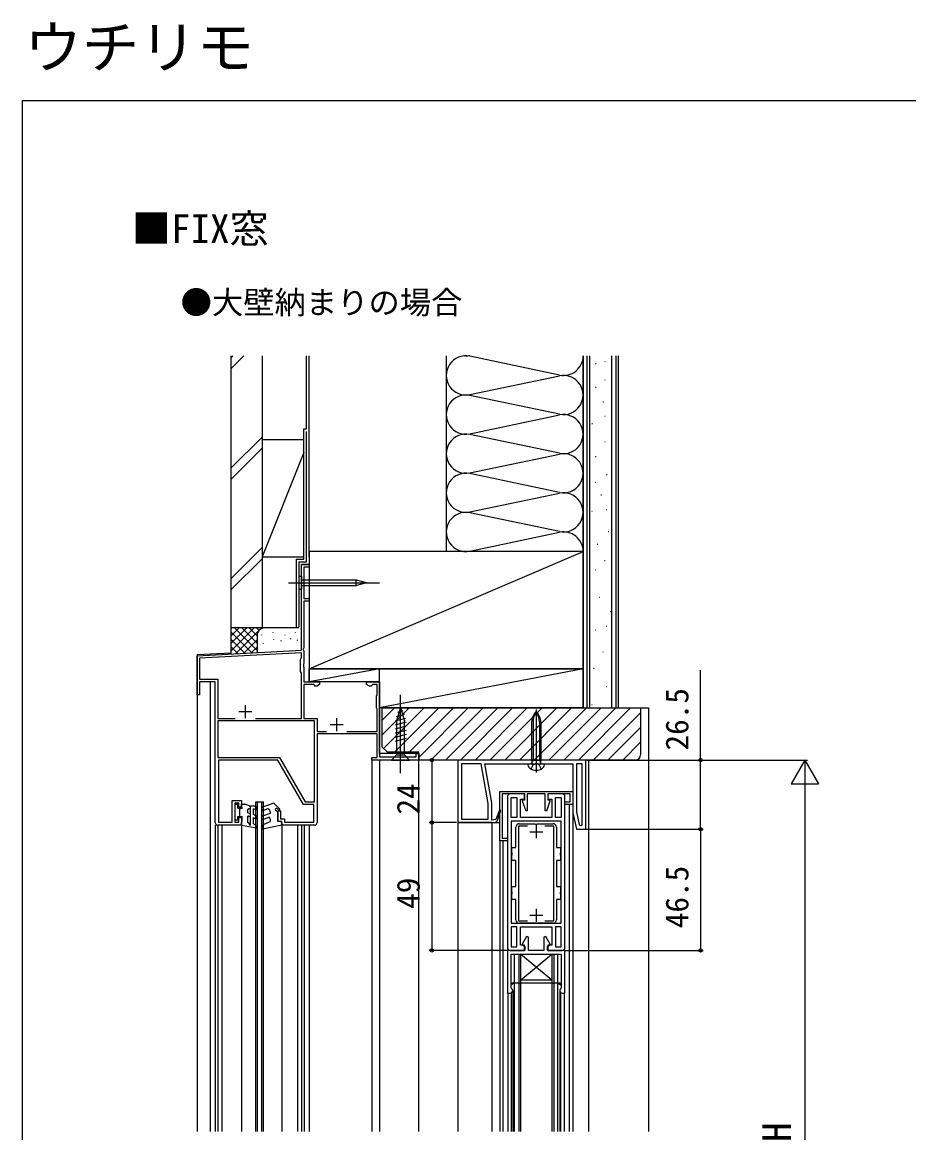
# Model space of a CAD drawing. Units: millimetres, scale not verified. Extents: x -525 to 525, y -782 to 777.
# Drawn here: x -525 to -185.2, y 351.6 to 777.5 of the extents above; entities that cross this region are included whole.
import ezdxf
from ezdxf.enums import TextEntityAlignment as Align

# ---------------------------------------------------------------- set-up
doc = ezdxf.new("R2010")
doc.units = ezdxf.units.MM
doc.header["$LTSCALE"] = 4
for name, color, linetype in [('0-1_USER1', 3, 'Continuous'), ('0-2_YKK_11', 7, 'Continuous'), ('0-3_YKK_12', 2, 'Continuous'), ('0-4_YKK_13', 4, 'Continuous'), ('0-6_YKK_D', 6, 'Continuous'), ('0-7_YKK_ZWAK', 7, 'Continuous'), ('0-8_YSS_K', 3, 'Continuous'), ('0-9_YSS_KE', 3, 'Continuous')]:
    doc.layers.add(name, color=color, linetype=linetype)
doc.styles.add('ＭＳ ゴシック', font='')
doc.styles.get('ＭＳ ゴシック').set_extended_font_data('MS Gothic')

msp = doc.modelspace()

# ---------------------------------------------------------------- linework, layer by layer
at = {"layer": '0-2_YKK_11'}
for p, q in [((-439.5, 515.6), (-439.5, 510.6)), ((-442, 513.1), (-437, 513.1)), ((-407, 508.1), (-402, 508.1)), ((-404.5, 510.6), (-404.5, 505.6)), ((-339, 480.5), (-339, 422.5)), ((-317, 422.5), (-317, 480.5)), ((-328, 469.5), (-328, 464.5)), ((-330.5, 467), (-325.5, 467)), ((-330.5, 435), (-325.5, 435)), ((-328, 437.5), (-328, 432.5)), ((-337.214, 408.9), (-336.875, 409.096)), ((-336.625, 408.663), (-336.625, 408.663))]:
    msp.add_line(p, q, dxfattribs=at)
for points in [[(-451, 470.5), (-451, 524.5), (-457, 524.5), (-457, 519.5), (-458, 519.5), (-458, 534.5), (-418, 536.596), (-418, 569.5), (-415, 569.5), (-415, 568.5), (-417, 568.5), (-417, 556.5), (-415, 556.5), (-415, 555.5), (-417, 555.5), (-417, 537.496), (-417.26, 537.046), (-417.15, 536.637), (-417, 536.377), (-417, 531.542), (-417.188, 531.263), (-417.188, 530.336), (-417, 530.058), (-417, 524.5), (-411, 524.5), (-411, 523.5), (-412.126, 522.85), (-412.7, 522.85), (-412.999, 523.175), (-413.298, 523.5), (-417, 523.5), (-417, 510.5), (-412, 510.5), (-412, 505.5), (-408.383, 505.5)], [(-435.617, 510.5), (-418, 510.5), (-418, 527.8), (-418.4, 528.493), (-418.4, 533.107), (-418, 533.8), (-418, 535.595), (-457, 533.551), (-457, 525.5), (-450, 525.5), (-450, 510.5), (-443.383, 510.5)], [(-400.617, 505.5), (-389, 505.5), (-389, 514.154), (-389.1, 514.327), (-389.2, 514.5), (-389.2, 519.1), (-389.1, 519.273), (-389, 519.446), (-389, 523.5), (-390.702, 523.5), (-391.001, 523.175), (-391.3, 522.85), (-391.874, 522.85), (-393, 523.5), (-393, 524.5), (-388, 524.5), (-388, 495.7), (-374, 495.7), (-374, 497), (-373, 497), (-373, 494.5), (-391, 494.5), (-391, 495.5), (-389, 495.5), (-389, 504.5), (-412, 504.5), (-412, 470.5)], [(-413, 469.5), (-425.5, 469.5), (-425.5, 471), (-427, 471), (-427, 475), (-426, 475), (-426, 472), (-424.5, 472), (-424.5, 470.7), (-413.2, 470.7), (-413.2, 477.5), (-417.185, 477.5), (-427, 494.5), (-449.8, 494.5), (-449.8, 470.7), (-444.5, 470.7), (-444.5, 479), (-441, 479), (-441, 476.5), (-442, 476.5), (-442, 478), (-443.5, 478), (-443.5, 470.7), (-442, 470.7), (-442, 472.5), (-441, 472.5), (-441, 469.5), (-450, 469.5)], [(-309, 494.5), (-358, 494.5), (-358, 470.5), (-345, 470.5), (-343.577, 470.751)], [(-313.951, 474.289), (-312.5, 468), (-309, 468), (-309, 494.5)], [(-345.029, 478.164), (-347.663, 493.1), (-328.458, 493.1), (-328.275, 493.22), (-327.725, 493.22), (-327.542, 493.1), (-314, 493.1), (-314, 474.716)], [(-310.4, 469.949), (-310.4, 493.1), (-312.6, 493.1), (-312.6, 474.659), (-311.485, 469.826)], [(-318, 481.5), (-323.5, 481.5), (-323.5, 479.5), (-322, 479.5), (-322, 472.5), (-334, 472.5), (-334, 479.5), (-332.5, 479.5), (-332.5, 481.5), (-338, 481.5)], [(-342.807, 471.406), (-341.515, 475.107), (-342.077, 475.315), (-343.5, 471.7), (-345, 471.5), (-345, 477.834)], [(-335.8, 433.2), (-335.8, 441), (-337.3, 441), (-337.3, 443.042), (-337.18, 443.225), (-337.18, 443.775), (-337.3, 443.958), (-337.3, 446), (-335.8, 446), (-335.8, 456), (-337.3, 456), (-337.3, 458.042), (-337.18, 458.225), (-337.18, 458.775), (-337.3, 458.958), (-337.3, 461), (-335.8, 461), (-335.8, 468.8)], [(-331.336, 469.1), (-334.8, 469.1), (-334.8, 432.9), (-331.336, 432.9)], [(-334.5, 470.1), (-328.458, 470.1), (-328.275, 469.98), (-327.725, 469.98), (-327.542, 470.1), (-321.5, 470.1)], [(-324.664, 432.9), (-321.2, 432.9), (-321.2, 469.1), (-324.664, 469.1)], [(-320.2, 468.8), (-320.2, 461), (-318.7, 461), (-318.7, 458.958), (-318.82, 458.775), (-318.82, 458.225), (-318.7, 458.042), (-318.7, 456), (-320.2, 456)], [(-320.2, 456), (-320.2, 446), (-318.7, 446), (-318.7, 443.958), (-318.82, 443.775), (-318.82, 443.225), (-318.7, 443.042), (-318.7, 441), (-320.2, 441), (-320.2, 433.2)], [(-338, 421.5), (-332.5, 421.5), (-332.5, 423.5), (-334, 423.5), (-334, 430.5), (-322, 430.5), (-322, 423.5), (-323.5, 423.5), (-323.5, 421.5), (-318, 421.5)], [(-321.5, 431.9), (-327.542, 431.9), (-327.725, 432.02), (-328.275, 432.02), (-328.458, 431.9), (-334.5, 431.9)], [(-318, 405.1), (-317, 405.1), (-317, 421.5), (-323.65, 421.5), (-323.65, 423.053), (-322.529, 423.7), (-324.309, 426.782), (-325.05, 426.584), (-325.05, 421.5), (-330.95, 421.5), (-330.95, 426.584), (-331.691, 426.782), (-333.471, 423.7), (-332.35, 423.053), (-332.35, 421.5), (-339, 421.5), (-339, 405.1), (-338, 405.1)], [(-337.6, 420.1), (-318.4, 420.1), (-318.4, 408.9), (-318.4, 408.1), (-318.4, 407.075), (-318.775, 406.59), (-319, 406.3), (-319, 406.1)], [(-337, 406.1), (-337, 406.3), (-337.225, 406.59), (-337.6, 407.075), (-337.6, 408.1), (-337.6, 408.9), (-337.6, 420.1)], [(-336.875, 409.096), (-337.214, 408.9), (-337.214, 408.9)], [(-318.786, 408.9), (-336.875, 409.096), (-318.4, 408.9)], [(-318.4, 408.1), (-319.375, 408.663), (-319.125, 409.096), (-318.786, 408.9), (-318.786, 408.9)]]:
    msp.add_lwpolyline(points, dxfattribs=at)
for points in [[(-413, 509.5), (-450, 509.5), (-450, 495.5), (-426.423, 495.5), (-416.608, 478.5), (-413, 478.5)], [(-356.6, 493.1), (-356.6, 471.9), (-346.4, 471.9), (-346.4, 477.877), (-349.084, 493.1)], [(-342, 482.5), (-314, 482.5), (-314, 477.5), (-317, 477.5), (-317, 478.5), (-315, 478.5), (-315, 481.5), (-323.6, 481.5), (-323.6, 479.2), (-322.8, 479.2), (-322.8, 478.7), (-324.1, 474.962), (-324.6, 475.046), (-324.6, 481.5), (-331.4, 481.5), (-331.4, 475.046), (-331.9, 474.962), (-333.2, 478.7), (-333.2, 479.2), (-332.4, 479.2), (-332.4, 481.5), (-341, 481.5), (-341, 464.5), (-339, 464.5), (-339, 463.5), (-342, 463.5)], [(-335.4, 480.1), (-335.4, 472.5), (-337.6, 472.5), (-337.6, 480.1)], [(-318.4, 480.1), (-318.4, 472.5), (-320.6, 472.5), (-320.6, 480.1)], [(-318.4, 431.9), (-318.4, 471.1), (-337.6, 471.1), (-337.6, 431.9)], [(-335.4, 422.9), (-335.4, 430.5), (-337.6, 430.5), (-337.6, 422.9)], [(-318.4, 422.9), (-318.4, 430.5), (-320.6, 430.5), (-320.6, 422.9)]]:
    msp.add_lwpolyline(points, close=True, dxfattribs=at)
for centre, radius, start, end in [((-338, 480.5), 1, 90.00001, 179.99999), ((-318, 480.5), 1, 0.00001, 89.99999), ((-346.9, 477.834), 1.9, 359.99996, 9.99996), ((-312.1, 474.716), 1.9, 180.00003, 192.99466), ((-450, 470.5), 1, 180.00001, 269.99999), ((-413, 470.5), 1, 270.00001, 359.99999), ((-343.751, 471.736), 1, 279.99997, 340.75469), ((-334.5, 468.8), 1.3, 90.00001, 179.99999), ((-321.5, 468.8), 1.3, 0.00001, 89.99999), ((-310.949, 469.949), 0.549, 192.9946, 359.99999), ((-334.5, 433.2), 1.3, 180.00001, 269.99999), ((-321.5, 433.2), 1.3, 270.00001, 359.99999), ((-338, 422.5), 1, 180.00001, 269.99999), ((-318, 422.5), 1, 270.00001, 359.99999), ((-337.238, 408.998), 0.376, 195.12324, 15.12326), ((-336.75, 408.879), 0.25, 299.99992, 119.99994), ((-338, 406.1), 1, 270.00001, 359.99999), ((-318, 406.1), 1, 180.00001, 269.99999)]:
    msp.add_arc(centre, radius, start, end, dxfattribs=at)
at = {"layer": '0-3_YKK_12'}
for p, q in [((-415, 569.5), (-418, 569.5)), ((-418, 537.096), (-418, 569.5)), ((-415, 569.5), (-415, 524.5)), ((-458, 535), (-445, 535.681)), ((-458, 535), (-458, 352)), ((-453, 524.5), (-453, 352)), ((-388, 524.5), (-415, 524.5)), ((-388, 497), (-388, 524.5)), ((-391, 494.5), (-391, 352)), ((-373, 497), (-388, 497)), ((-388, 494.5), (-388, 352)), ((-373, 352), (-373, 494.8)), ((-308, 494.5), (-309.5, 494.5)), ((-308, 494.5), (-308, 352)), ((-435.5, 478.5), (-432.5, 478.5)), ((-435.5, 352), (-435.5, 478.5)), ((-434.8, 352), (-434.8, 478.5)), ((-433.2, 352), (-433.2, 478.5)), ((-432.5, 352), (-432.5, 478.5)), ((-315.4, 477.5), (-315.4, 352)), ((-314, 475), (-314, 352)), ((-450.997, 469.5), (-450.997, 352)), ((-450.078, 469.5), (-450.078, 352)), ((-448.531, 469.5), (-448.531, 352)), ((-441, 469.5), (-441, 352)), ((-425.497, 469.5), (-425.497, 352)), ((-419.463, 469.5), (-419.463, 352)), ((-417.917, 469.5), (-417.917, 352)), ((-416.997, 469.5), (-416.997, 352)), ((-415, 469.5), (-415, 352)), ((-358, 470.998), (-358, 352)), ((-345, 470.5), (-358, 470.5)), ((-345, 470.5), (-345, 352)), ((-345, 470.5), (-342, 470.5)), ((-342, 463.8), (-342, 352)), ((-340.6, 352), (-340.6, 463.5)), ((-336.308, 420.1), (-319.692, 420.1)), ((-336.308, 352), (-336.308, 420.1)), ((-334.708, 420.1), (-334.708, 352)), ((-334.008, 420.1), (-334.008, 352)), ((-321.992, 410.1), (-334.008, 420.1)), ((-321.992, 420.1), (-321.992, 352)), ((-321.292, 420.1), (-321.292, 352)), ((-319.692, 352), (-319.692, 420.1)), ((-338.8, 352), (-338.8, 405.117)), ((-337.5, 352), (-337.5, 405.234)), ((-337.008, 405.97), (-337.008, 352)), ((-318.992, 405.97), (-318.992, 352)), ((-318.5, 352), (-318.5, 405.234)), ((-317.2, 352), (-317.2, 405.117))]:
    msp.add_line(p, q, dxfattribs=at)
msp.add_lwpolyline([(-321.992, 410.1), (-334.008, 410.1), (-321.992, 420.1)], dxfattribs=at)
at = {"layer": '0-4_YKK_13'}
for p, q in [((-423, 562.5), (-388, 562.5)), ((-418.823, 560.032), (-418.823, 564.967)), ((-418.823, 564.967), (-418, 564.967)), ((-418, 564.967), (-418, 560.032)), ((-396.919, 563.55), (-418, 563.55)), ((-397.057, 562.5), (-393, 562.5)), ((-393, 562.5), (-396.919, 563.55)), ((-393, 562.5), (-396.919, 561.45)), ((-418.823, 560.032), (-418, 560.032)), ((-418, 561.45), (-396.919, 561.45)), ((-380, 489.5), (-380, 519.5)), ((-378.61, 511.921), (-381.646, 511.108)), ((-380, 514.5), (-381.55, 509.584)), ((-379.062, 513.353), (-381.112, 512.804)), ((-380, 514.5), (-378.45, 509.584)), ((-328, 513.878), (-328, 489.725)), ((-378.159, 510.489), (-382.1, 509.433)), ((-377.9, 509.006), (-382.1, 507.88)), ((-377.9, 507.453), (-382.1, 506.327)), ((-381.55, 509.584), (-381.55, 496.45)), ((-378.45, 496.45), (-378.45, 509.584)), ((-329.746, 509.074), (-329.746, 494.5)), ((-329.218, 509.074), (-329.218, 494.5)), ((-326.782, 509.074), (-326.782, 494.5)), ((-326.254, 509.074), (-326.254, 494.5)), ((-377.9, 505.9), (-382.1, 504.774)), ((-377.9, 504.347), (-382.1, 503.221)), ((-377.9, 502.794), (-382.1, 501.668)), ((-383.5, 494.5), (-381.55, 496.45)), ((-383.5, 494.5), (-376.5, 494.5)), ((-381.55, 496.45), (-378.45, 496.45)), ((-376.5, 494.5), (-378.45, 496.45)), ((-329.746, 494.5), (-326.254, 494.5)), ((-329.746, 494.5), (-329.589, 493.696)), ((-329.218, 494.5), (-329.61, 493.428)), ((-326.782, 494.5), (-326.39, 493.428)), ((-326.254, 494.5), (-326.411, 493.696)), ((-331.25, 493.1), (-330.08, 493.1)), ((-443.4, 477.6), (-442.3, 477.6)), ((-443.4, 471.4), (-443.4, 477.6)), ((-442.3, 476.1), (-442.3, 477.6)), ((-441, 476.619), (-441, 477.6)), ((-441, 477.6), (-439.7, 477.6)), ((-437.895, 476.943), (-439.7, 477.6)), ((-428.586, 478), (-432.905, 476.428)), ((-426.273, 475.688), (-428.586, 478)), ((-442.3, 476.1), (-440.7, 476.1)), ((-442.3, 471.4), (-442.3, 472.9)), ((-442.3, 472.9), (-440.7, 472.9)), ((-441.6, 472.9), (-441.6, 476.1)), ((-441, 476.619), (-440.7, 476.1)), ((-440.7, 471.019), (-440.7, 472.9)), ((-438.5, 474.284), (-438.5, 475.484)), ((-437.895, 474.064), (-438.5, 474.284)), ((-438.5, 470.5), (-438.5, 473.007)), ((-438.305, 472.936), (-438.5, 473.007)), ((-437.5, 469.391), (-437.5, 477)), ((-437.5, 477), (-436.3, 477)), ((-435.25, 476.394), (-436.3, 477)), ((-435.75, 475.528), (-436.3, 475.845)), ((-436.3, 473.6), (-436.3, 475.845)), ((-435.25, 472.994), (-436.3, 473.6)), ((-430, 474), (-432.905, 472.943)), ((-432.495, 475.3), (-431.342, 475.72)), ((-430, 474.78), (-430, 474)), ((-427, 474.5), (-427.8, 475.1)), ((-427.146, 475.853), (-426.627, 475.334)), ((-427, 474.5), (-427, 471)), ((-442.3, 471.4), (-443.4, 471.4)), ((-441, 470.5), (-440.7, 471.019)), ((-441, 469.5), (-441, 470.5)), ((-441, 469.5), (-435.352, 468.504)), ((-436.3, 470.045), (-436.3, 472.445)), ((-436.3, 472.445), (-435.75, 472.128)), ((-436.3, 470.045), (-435.876, 469.8)), ((-435.876, 469.8), (-435.088, 469.012)), ((-433.26, 468.45), (-432.48, 469.8)), ((-425.5, 469.5), (-432.941, 468.006)), ((-432.495, 471.815), (-430.671, 472.479)), ((-432.48, 469.8), (-430, 471)), ((-430, 472.009), (-430, 471)), ((-426.2, 471), (-427, 471)), ((-425.5, 470.3), (-425.5, 469.5))]:
    msp.add_line(p, q, dxfattribs=at)
for points in [[(-330.08, 493.1), (-325.92, 493.1), (-324.75, 493.1)], [(-329.95, 491.107), (-329.145, 492.736), (-328, 493.345)], [(-326.05, 491.107), (-326.855, 492.736), (-328, 493.345)], [(-437.5, 469.391), (-437.961, 470.188), (-438.5, 470.5)]]:
    msp.add_lwpolyline(points, dxfattribs=at)
for centre, radius, start, end in [((-396.089, 562.907), 1.05, 142.21414, 202.78586), ((-396.089, 562.093), 1.05, 157.21414, 217.78586), ((-324.232, 509.074), 5.513, 133.10467, 180), ((-321.954, 509.074), 7.263, 146.3423, 180), ((-331.768, 509.074), 5.513, 0, 46.89533), ((-334.046, 509.074), 7.263, 0, 33.6577), ((-329.15, 493.088), 2.1, 179.66349, 232.75111), ((-328, 494.6), 4, 232.75222, 307.24778), ((-330.08, 493.6), 0.5, 270, 11.05172), ((-325.92, 493.6), 0.5, 168.94828, 270), ((-326.85, 493.087), 2.1, 307.24778, 0.33964), ((-438.2, 475.484), 0.3, 83.62636, 180), ((-438.1, 473.5), 0.6, 249.9966, 70.0032), ((-438.1, 476.379), 0.6, 263.61829, 69.99797), ((-435.5, 475.961), 0.5, 239.98981, 60.00683), ((-435.5, 472.561), 0.5, 240.0038, 60.00683), ((-432.7, 475.864), 0.6, 110.00153, 290.00116), ((-432.7, 472.379), 0.6, 110.00066, 290.00016), ((-431, 474.78), 1, 0.00087, 110.00133), ((-427.5, 475.5), 0.5, 45.00247, 233.11752), ((-426.45, 475.511), 0.25, 224.97529, 45.00247), ((-435.3, 468.8), 0.3, 260.01007, 45), ((-430.5, 472.009), 0.5, 0.00175, 110.00118), ((-426.2, 470.3), 0.7, 0.00125, 90), ((-433, 468.3), 0.3, 150.00176, 281.3528)]:
    msp.add_arc(centre, radius, start, end, dxfattribs=at)
at = {"layer": '0-6_YKK_D'}
for p, q in [((-368, 494.5), (-368, 470.5)), ((-308.5, 494.5), (-264.001, 494.5)), ((-307, 494.5), (-224.001, 494.5)), ((-225.001, 494.5), (-230.251, 485.407)), ((-225.001, 494.5), (-219.751, 485.407)), ((-225.001, 494.5), (-225.001, 476.313)), ((-230.251, 485.407), (-219.751, 485.407)), ((-225.001, 484), (-225.001, 215)), ((-358.5, 470.5), (-369, 470.5)), ((-358.5, 470.5), (-369, 470.5)), ((-368, 470.5), (-368, 421.5)), ((-309.785, 468), (-264.001, 468)), ((-309.785, 468), (-264.001, 468)), ((-265.001, 468), (-265.001, 421.5)), ((-339, 421.5), (-369, 421.5)), ((-317, 421.5), (-264.001, 421.5))]:
    msp.add_line(p, q, dxfattribs=at)
msp.add_lwpolyline([(-265.001, 468), (-265.001, 494.5), (-265.001, 529.004)], dxfattribs=at)
for centre in [(-368, 494.5), (-265.001, 494.5), (-368, 470.5), (-368, 470.5), (-265.001, 468), (-265.001, 468), (-368, 421.5), (-265.001, 421.5)]:
    msp.add_circle(centre, 0.637, dxfattribs=at)
at = {"layer": '0-7_YKK_ZWAK'}
for q in [(-525, -782.5), (525, 747.5)]:
    msp.add_line((-525, 747.5), q, dxfattribs=at)
at = {"layer": '0-8_YSS_K'}
for p, q in [((-445, 644.576), (-440.076, 649.5)), ((-445, 648.819), (-444.319, 649.5)), ((-415, 574.5), (-415, 649.5)), ((-362.5, 649.5), (-362.5, 574.5)), ((-319.032, 642.158), (-353.468, 649.342)), ((-310, 574.5), (-310, 649.5)), ((-308.5, 514.5), (-308.5, 649.5)), ((-299, 514.5), (-299, 649.5)), ((-296.5, 514.5), (-296.5, 649.5)), ((-305.229, 646.614), (-305.029, 646.614)), ((-301.732, 647.313), (-301.532, 647.313)), ((-353.468, 634.658), (-319.032, 641.842)), ((-301.732, 640.319), (-301.532, 640.319)), ((-305.229, 637.522), (-305.029, 637.522)), ((-319.032, 627.158), (-353.468, 634.342)), ((-302.431, 631.927), (-302.231, 631.927)), ((-353.468, 619.658), (-319.032, 626.842)), ((-301.732, 626.332), (-301.532, 626.332)), ((-306.628, 623.535), (-306.428, 623.535)), ((-445, 606.393), (-433, 618.393)), ((-319.032, 612.158), (-353.468, 619.342)), ((-445, 602.15), (-433, 614.15)), ((-433, 617.5), (-417, 617.5)), ((-433, 617.5), (-433, 572.5)), ((-415, 572.5), (-415, 617.5)), ((-301.732, 616.541), (-301.532, 616.541)), ((-417, 612.5), (-433, 572.5)), ((-353.468, 604.658), (-319.032, 611.842)), ((-305.229, 610.946), (-305.029, 610.946)), ((-319.032, 597.158), (-353.468, 604.342)), ((-305.287, 601.083), (-305.087, 601.083)), ((-301.033, 603.953), (-300.833, 603.953)), ((-353.468, 589.658), (-319.032, 596.842)), ((-303.189, 596.188), (-302.989, 596.188)), ((-319.032, 582.158), (-353.468, 589.342)), ((-306.686, 589.894), (-306.486, 589.894)), ((-301.091, 590.593), (-300.891, 590.593)), ((-353.468, 574.658), (-319.032, 581.842)), ((-300.392, 582.201), (-300.192, 582.201)), ((-433, 575.966), (-445, 563.966)), ((-304.588, 577.305), (-304.388, 577.305)), ((-445, 559.724), (-433, 571.724)), ((-433, 572.5), (-417, 572.5)), ((-415, 529.5), (-310, 574.5)), ((-301.79, 571.011), (-301.59, 571.011)), ((-305.287, 567.514), (-305.087, 567.514)), ((-303.888, 557.024), (-303.688, 557.024)), ((-299.692, 551.429), (-299.492, 551.429)), ((-445, 545.181), (-445, 535.181)), ((-432, 545.181), (-445, 545.181)), ((-445, 536.323), (-436.142, 545.181)), ((-445, 539.152), (-438.971, 545.181)), ((-445, 541.98), (-441.799, 545.181)), ((-445, 544.809), (-444.627, 545.181)), ((-443.686, 545.181), (-435, 536.495)), ((-443.22, 535.275), (-433.314, 545.181)), ((-440.858, 545.181), (-435, 539.323)), ((-438.029, 545.181), (-435, 542.152)), ((-435.201, 545.181), (-434.219, 544.2)), ((-432.373, 545.181), (-432.352, 545.161)), ((-419, 545.181), (-432, 545.181)), ((-301.091, 545.834), (-300.891, 545.834)), ((-445, 543.667), (-436.937, 535.604)), ((-435, 542.181), (-435, 535.705)), ((-433.172, 542.376), (-433.172, 542.576)), ((-428.833, 543.378), (-428.833, 543.578)), ((-428.499, 540.707), (-428.499, 540.907)), ((-424.159, 542.376), (-424.159, 542.576)), ((-422.062, 540.923), (-422.062, 541.123)), ((-420.318, 543.378), (-420.318, 543.578)), ((-415, 542.181), (-415, 540.471)), ((-305.287, 544.435), (-305.087, 544.435)), ((-445, 540.838), (-439.625, 535.463)), ((-445, 538.01), (-442.312, 535.322)), ((-440.236, 535.431), (-435, 540.667)), ((-437.251, 535.587), (-435, 537.838)), ((-432.505, 539.038), (-432.505, 539.238)), ((-425.706, 540.104), (-425.706, 540.304)), ((-419.486, 540.373), (-419.486, 540.573)), ((-302.49, 536.043), (-302.29, 536.043)), ((-388, 529.5), (-415, 529.5)), ((-310, 529.5), (-388, 529.5)), ((-305.987, 529.749), (-305.787, 529.749)), ((-301.091, 522.755), (-300.891, 522.755)), ((-306.686, 515.762), (-306.486, 515.762)), ((-387, 504.152), (-376.652, 514.5)), ((-387, 509.809), (-382.309, 514.5)), ((-386.497, 498.998), (-370.995, 514.5)), ((-382.338, 497.5), (-365.338, 514.5)), ((-376.681, 497.5), (-359.681, 514.5)), ((-373, 495.524), (-354.024, 514.5)), ((-368.367, 494.5), (-348.367, 514.5)), ((-362.711, 494.5), (-342.711, 514.5)), ((-357.054, 494.5), (-337.054, 514.5)), ((-351.397, 494.5), (-331.397, 514.5)), ((-345.74, 494.5), (-325.74, 514.5)), ((-340.083, 494.5), (-320.083, 514.5)), ((-334.426, 494.5), (-314.426, 514.5)), ((-328.769, 494.5), (-308.769, 514.5)), ((-323.113, 494.5), (-303.113, 514.5)), ((-317.456, 494.5), (-297.456, 514.5)), ((-311.799, 494.5), (-291.799, 514.5)), ((-306.142, 494.5), (-288, 512.642)), ((-288, 514.5), (-285.001, 514.5)), ((-285.001, 514.5), (-285.001, 352)), ((-300.485, 494.5), (-288, 506.985)), ((-294.828, 494.5), (-288, 501.328))]:
    msp.add_line(p, q, dxfattribs=at)
for points in [[(-388, 524.5), (-415, 524.5), (-415, 529.5)], [(-388, 524.5), (-388, 529.5), (-415, 524.5)], [(-310, 514.5), (-388, 514.5), (-388, 529.5)], [(-310, 514.5), (-310, 529.5), (-388, 514.5)]]:
    msp.add_lwpolyline(points, dxfattribs=at)
for centre, radius, start, end in [((-355, 642), 7.5, 78.21646, 281.78353), ((-355, 657), 7.5, 270, 281.78353), ((-317.5, 649.5), 7.5, 258.21646, 0.00003), ((-317.5, 634.5), 7.5, 258.21646, 101.78353), ((-355, 627), 7.5, 78.21646, 281.78353), ((-317.5, 619.5), 7.5, 258.21646, 101.78353), ((-355, 612), 7.5, 78.21646, 281.78353), ((-317.5, 604.5), 7.5, 258.21646, 101.78353), ((-355, 597), 7.5, 78.21646, 281.78353), ((-317.5, 589.5), 7.5, 258.21646, 101.78353), ((-355, 582), 7.5, 78.21646, 281.78353), ((-317.5, 574.5), 7.5, 360, 101.78353), ((-432, 542.181), 3, 90, 180)]:
    msp.add_arc(centre, radius, start, end, dxfattribs=at)
at = {"layer": '0-9_YSS_KE'}
for p, q in [((-445, 649.5), (-445, 545.181)), ((-433, 649.5), (-433, 545.181)), ((-416, 621.5), (-416, 649.5)), ((-310, 649.5), (-310, 514.5)), ((-307.5, 514.5), (-307.5, 649.5)), ((-297.5, 649.5), (-297.5, 514.5)), ((-417, 621.5), (-416, 621.5)), ((-420, 571.5), (-420, 545.5)), ((-419, 570.5), (-419, 545.5)), ((-433, 545.181), (-445, 545.181)), ((-310, 514.5), (-297.5, 514.5))]:
    msp.add_line(p, q, dxfattribs=at)
for points in [[(-420, 571.5), (-417, 571.5), (-417, 621.5)], [(-419, 570.5), (-416, 570.5), (-416, 620.5)], [(-387, 514.5), (-288, 514.5), (-288, 496.5)], [(-290, 494.5), (-373, 494.5), (-373, 497.5), (-385, 497.5), (-387, 499.5), (-387, 514.5)]]:
    msp.add_lwpolyline(points, dxfattribs=at)
msp.add_lwpolyline([(-310, 529.5), (-310, 574.5), (-415, 574.5), (-415, 529.5)], close=True, dxfattribs=at)
msp.add_arc((-290, 496.5), 2, 270.00002, 0, dxfattribs=at)

# ---------------------------------------------------------------- texts
at = {"layer": '0-1_USER1', "style": 'ＭＳ ゴシック'}
for s, height, p in [('ウチリモ', 16.13, (-524.125, 755)), ('■FIX窓 ', 11, (-483, 689.5)), ('●大壁納まりの場合', 8.798, (-464.288, 662.957))]:
    msp.add_text(s, height=height, dxfattribs=at).set_placement(p, align=Align.BOTTOM_LEFT)
at = {"layer": '0-6_YKK_D', "style": 'ＭＳ ゴシック'}
for s, height, p in [('26.5', 8.798, (-267.001, 498.164)), ('24', 8.798, (-370, 473.602)), ('46.5', 8.798, (-267.001, 430.023)), ('49', 8.798, (-370, 437.443)), ('KH＝H', 11, (-227.001, 318.094))]:
    msp.add_text(s, height=height, rotation=90, dxfattribs=at).set_placement(p, align=Align.BOTTOM_LEFT)

doc.saveas('drawing.dxf')
